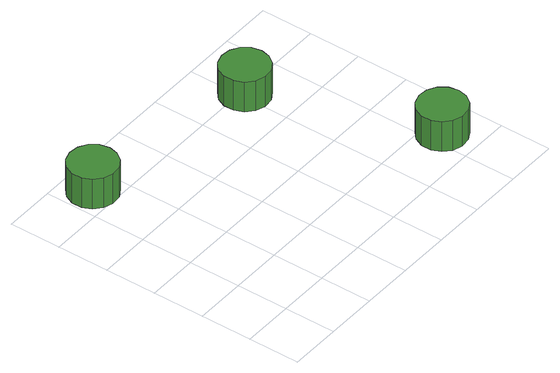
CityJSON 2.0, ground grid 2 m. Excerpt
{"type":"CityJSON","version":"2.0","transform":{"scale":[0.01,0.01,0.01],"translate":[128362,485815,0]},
"CityObjects":{
"tree1":{"type":"SolitaryVegetationObject","attributes":{"function":"something"},"geometry":[{"type":"MultiSurface","lod":"1","boundaries":[[[0,1,2,3,4,5,6,7,8,9,10,11,12,13,14]],[[15,16,17,18,19,20,21,22,23,24,25,26,27,28,29]],[[0,29,28,1]],[[1,28,27,2]],[[2,27,26,3]],[[3,26,25,4]],[[4,25,24,5]],[[5,24,23,6]],[[6,23,22,7]],[[7,22,21,8]],[[8,21,20,9]],[[9,20,19,10]],[[10,19,18,11]],[[11,18,17,12]],[[12,17,16,13]],[[13,16,15,14]],[[14,15,29,0]]]}]},
"tree2":{"type":"SolitaryVegetationObject","attributes":{"function":"something"},"geometry":[{"type":"MultiSurface","lod":"1","boundaries":[[[30,31,32,33,34,35,36,37,38,39,40,41,42,43,44]],[[45,46,47,48,49,50,51,52,53,54,55,56,57,58,59]],[[30,59,58,31]],[[31,58,57,32]],[[32,57,56,33]],[[33,56,55,34]],[[34,55,54,35]],[[35,54,53,36]],[[36,53,52,37]],[[37,52,51,38]],[[38,51,50,39]],[[39,50,49,40]],[[40,49,48,41]],[[41,48,47,42]],[[42,47,46,43]],[[43,46,45,44]],[[44,45,59,30]]]}]},
"tree3":{"type":"SolitaryVegetationObject","attributes":{"function":"something"},"geometry":[{"type":"MultiSurface","lod":"1","boundaries":[[[60,61,62,63,64,65,66,67,68,69,70,71,72,73,74]],[[75,76,77,78,79,80,81,82,83,84,85,86,87,88,89]],[[60,89,88,61]],[[61,88,87,62]],[[62,87,86,63]],[[63,86,85,64]],[[64,85,84,65]],[[65,84,83,66]],[[66,83,82,67]],[[67,82,81,68]],[[68,81,80,69]],[[69,80,79,70]],[[70,79,78,71]],[[71,78,77,72]],[[72,77,76,73]],[[73,76,75,74]],[[74,75,89,60]]]}]}
},
"vertices":[
[191,882,189],[183,920,189],[160,951,189],[127,970,189],[88,974,189],[52,963,189],[23,937,189],[7,902,189],[7,863,189],[23,828,189],[52,802,189],[88,790,189],[127,794,189],[160,814,189],[183,845,189],[183,845,60],[160,814,60],[127,794,60],[88,790,60],[52,802,60],[23,828,60],[7,863,60],[7,902,60],[23,937,60],[52,963,60],[88,974,60],[127,970,60],[160,951,60],[183,920,60],[191,882,60],
[885,767,208],[877,805,208],[854,836,208],[821,855,208],[783,859,208],[746,848,208],[717,822,208],[702,787,208],[702,748,208],[717,713,208],[746,687,208],[783,675,208],[821,679,208],[854,699,208],[877,730,208],[877,730,79],[854,699,79],[821,679,79],[783,675,79],[746,687,79],[717,713,79],[702,748,79],[702,787,79],[717,822,79],[746,848,79],[783,859,79],[821,855,79],[854,836,79],[877,805,79],[885,767,79],
[1140,132,183],[1132,169,183],[1110,201,183],[1076,220,183],[1038,224,183],[1001,212,183],[973,186,183],[957,151,183],[957,112,183],[973,77,183],[1001,52,183],[1038,40,183],[1076,44,183],[1110,63,183],[1132,94,183],[1132,94,54],[1110,63,54],[1076,44,54],[1038,40,54],[1001,52,54],[973,77,54],[957,112,54],[957,151,54],[973,186,54],[1001,212,54],[1038,224,54],[1076,220,54],[1110,201,54],[1132,169,54],[1140,132,54]
]}
